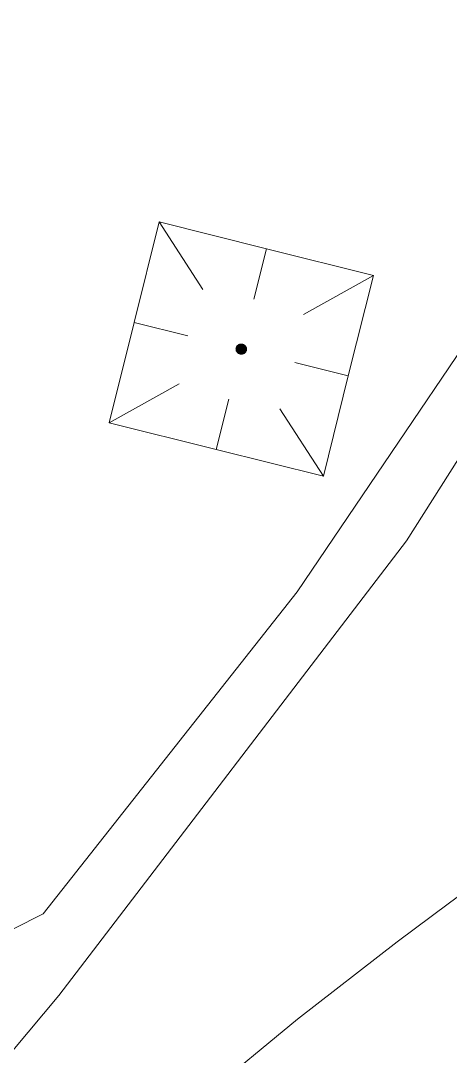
# Model space of a CAD drawing. Extents: x 1000 to 4000, y -5000 to -1000.
# Drawn here: x 1580.39 to 1595.2, y -4162.96 to -4127.3 of the extents above; entities that cross this region are included whole.
import ezdxf

# ---------------------------------------------------------------- set-up
doc = ezdxf.new("R2010")
doc.units = 0
doc.header["$MEASUREMENT"] = 0
for name, color, linetype in [('СЛОЙ_24', 7, 'CONTINUOUS'), ('СЛОЙ_50', 7, 'CONTINUOUS'), ('СЛОЙ_7', 7, 'CONTINUOUS')]:
    doc.layers.add(name, color=color, linetype=linetype)

msp = doc.modelspace()

# ---------------------------------------------------------------- linework, layer by layer
at = {"layer": 'СЛОЙ_24', "color": 253, "linetype": 'Continuous', "lineweight": 0}
for points in [[(1579.992, -4162.728), (1580.119, -4162.758), (1581.7, -4160.862), (1593.689, -4145.206), (1609.821, -4119.789), (1612.549, -4108.309), (1611.667, -4098.194)], [(1577.478, -4158.934), (1579.083, -4159.095), (1581.17, -4158.051), (1589.917, -4146.972), (1599.147, -4133.357), (1607.734, -4118.665), (1610.383, -4107.506), (1609.5, -4098.756)]]:
    msp.add_lwpolyline(points, dxfattribs=at)
at = {"layer": 'СЛОЙ_50', "color": 253, "linetype": 'Continuous', "lineweight": 0}
msp.add_lwpolyline([(1600.144, -4154.022), (1595.166, -4157.679), (1593.366, -4159.02), (1589.936, -4161.687), (1586.698, -4164.345)], dxfattribs=at)
at = {"layer": 'СЛОЙ_7', "color": 253, "linetype": 'Continuous', "lineweight": 0}
for p, q in [((1584.304, -4137.689), (1585.164, -4134.231)), ((1585.164, -4134.231), (1586.664, -4136.556)), ((1585.164, -4134.231), (1588.86, -4135.152)), ((1588.86, -4135.152), (1588.428, -4136.888)), ((1588.86, -4135.152), (1592.547, -4136.07)), ((1592.547, -4136.07), (1590.133, -4137.417)), ((1591.683, -4139.534), (1592.547, -4136.07)), ((1583.443, -4141.15), (1584.304, -4137.689)), ((1584.304, -4137.689), (1586.148, -4138.151)), ((1587.816, -4138.567), (1587.816, -4138.567)), ((1591.683, -4139.534), (1589.842, -4139.067)), ((1590.823, -4142.985), (1591.683, -4139.534)), ((1583.443, -4141.15), (1585.856, -4139.803)), ((1587.131, -4142.067), (1587.562, -4140.336)), ((1590.823, -4142.985), (1589.326, -4140.664)), ((1583.443, -4141.15), (1587.131, -4142.067)), ((1587.131, -4142.067), (1590.823, -4142.985))]:
    msp.add_line(p, q, dxfattribs=at)
for centre, radius, start, end in [((1587.982, -4138.614), 0.174, 119.245, 130.6157), ((1587.985, -4138.62), 0.181, 108.161, 119.2467), ((1587.987, -4138.626), 0.187, 97.3328, 108.1675), ((1587.988, -4138.631), 0.192, 86.6927, 97.3427), ((1587.988, -4138.634), 0.195, 76.1519, 86.7045), ((1587.988, -4138.634), 0.195, 65.6117, 76.1643), ((1587.989, -4138.631), 0.192, 54.9735, 65.6235), ((1587.972, -4138.606), 0.161, 166.1661, 178.157), ((1587.975, -4138.606), 0.163, 178.1714, 190.0393), ((1587.979, -4138.605), 0.168, 190.0492, 201.6965), ((1587.972, -4138.606), 0.161, 154.1592, 166.1501), ((1587.985, -4138.603), 0.174, 201.7005, 213.0712), ((1587.974, -4138.607), 0.163, 142.2768, 154.1448), ((1587.991, -4138.599), 0.181, 213.0695, 224.1552), ((1587.978, -4138.61), 0.168, 130.6197, 142.267), ((1587.995, -4138.594), 0.187, 224.1487, 234.9834), ((1587.998, -4138.59), 0.192, 234.9735, 245.6235), ((1587.999, -4138.588), 0.195, 245.6117, 256.1643), ((1587.999, -4138.588), 0.195, 256.1519, 266.7045), ((1587.999, -4138.591), 0.192, 266.6927, 277.3427), ((1588, -4138.596), 0.187, 277.3328, 288.1675), ((1588.002, -4138.602), 0.181, 288.161, 299.2467), ((1588.005, -4138.607), 0.174, 299.245, 310.6157), ((1587.992, -4138.627), 0.187, 44.1487, 54.9834), ((1588.009, -4138.612), 0.168, 310.6197, 322.267), ((1587.997, -4138.623), 0.181, 33.0695, 44.1552), ((1588.013, -4138.615), 0.163, 322.2768, 334.1448), ((1588.002, -4138.619), 0.174, 21.7005, 33.0712), ((1588.015, -4138.616), 0.161, 334.1592, 346.1501), ((1588.008, -4138.617), 0.168, 10.0492, 21.6965), ((1588.015, -4138.616), 0.161, 346.1661, 358.157), ((1588.013, -4138.616), 0.163, 358.1714, 10.0393)]:
    msp.add_arc(centre, radius, start, end, dxfattribs=at)
for points in [[(1587.885, -4138.746), (1587.882, -4138.472), (1587.885, -4138.47)], [(1587.889, -4138.749), (1587.885, -4138.47), (1587.889, -4138.467)], [(1587.885, -4138.746), (1587.885, -4138.47), (1587.885, -4138.746)], [(1587.885, -4138.746), (1587.885, -4138.47), (1587.885, -4138.47)], [(1587.885, -4138.746), (1587.885, -4138.47), (1587.889, -4138.749)], [(1587.893, -4138.751), (1587.889, -4138.467), (1587.893, -4138.465)], [(1587.889, -4138.749), (1587.889, -4138.467), (1587.889, -4138.749)], [(1587.889, -4138.749), (1587.889, -4138.467), (1587.889, -4138.467)], [(1587.889, -4138.749), (1587.889, -4138.467), (1587.893, -4138.751)], [(1587.897, -4138.754), (1587.893, -4138.465), (1587.897, -4138.463)], [(1587.893, -4138.751), (1587.893, -4138.465), (1587.893, -4138.751)], [(1587.893, -4138.751), (1587.893, -4138.465), (1587.893, -4138.465)], [(1587.893, -4138.751), (1587.893, -4138.465), (1587.897, -4138.754)], [(1587.9, -4138.756), (1587.897, -4138.463), (1587.9, -4138.46)], [(1587.897, -4138.754), (1587.897, -4138.463), (1587.897, -4138.754)], [(1587.897, -4138.754), (1587.897, -4138.463), (1587.897, -4138.463)], [(1587.897, -4138.754), (1587.897, -4138.463), (1587.9, -4138.756)], [(1587.9, -4138.756), (1587.9, -4138.46), (1587.901, -4138.756)], [(1587.901, -4138.756), (1587.9, -4138.46), (1587.901, -4138.46)], [(1587.904, -4138.758), (1587.901, -4138.46), (1587.904, -4138.458)], [(1587.901, -4138.756), (1587.901, -4138.46), (1587.904, -4138.758)], [(1587.904, -4138.758), (1587.904, -4138.458), (1587.905, -4138.758)], [(1587.905, -4138.758), (1587.904, -4138.458), (1587.905, -4138.458)], [(1587.908, -4138.76), (1587.905, -4138.458), (1587.908, -4138.456)], [(1587.905, -4138.758), (1587.905, -4138.458), (1587.908, -4138.76)], [(1587.908, -4138.76), (1587.908, -4138.456), (1587.909, -4138.761)], [(1587.909, -4138.761), (1587.908, -4138.456), (1587.909, -4138.456)], [(1587.913, -4138.763), (1587.909, -4138.456), (1587.913, -4138.455)], [(1587.909, -4138.761), (1587.909, -4138.456), (1587.913, -4138.763)], [(1587.917, -4138.765), (1587.913, -4138.455), (1587.917, -4138.453)], [(1587.913, -4138.763), (1587.913, -4138.455), (1587.913, -4138.763)], [(1587.913, -4138.763), (1587.913, -4138.455), (1587.913, -4138.455)], [(1587.913, -4138.763), (1587.913, -4138.455), (1587.917, -4138.765)], [(1587.921, -4138.766), (1587.917, -4138.453), (1587.921, -4138.451)], [(1587.917, -4138.765), (1587.917, -4138.453), (1587.917, -4138.765)], [(1587.917, -4138.765), (1587.917, -4138.453), (1587.917, -4138.453)], [(1587.917, -4138.765), (1587.917, -4138.453), (1587.921, -4138.766)], [(1587.925, -4138.768), (1587.921, -4138.451), (1587.925, -4138.45)], [(1587.921, -4138.766), (1587.921, -4138.451), (1587.921, -4138.767)], [(1587.921, -4138.767), (1587.921, -4138.451), (1587.921, -4138.451)], [(1587.921, -4138.767), (1587.921, -4138.451), (1587.925, -4138.768)], [(1587.929, -4138.77), (1587.925, -4138.45), (1587.929, -4138.448)], [(1587.925, -4138.768), (1587.925, -4138.45), (1587.925, -4138.768)], [(1587.925, -4138.768), (1587.925, -4138.45), (1587.925, -4138.45)], [(1587.925, -4138.768), (1587.925, -4138.45), (1587.929, -4138.77)], [(1587.929, -4138.77), (1587.929, -4138.448), (1587.93, -4138.77)], [(1587.93, -4138.77), (1587.929, -4138.448), (1587.93, -4138.448)], [(1587.934, -4138.772), (1587.93, -4138.448), (1587.934, -4138.447)], [(1587.93, -4138.77), (1587.93, -4138.448), (1587.934, -4138.772)], [(1587.938, -4138.773), (1587.934, -4138.447), (1587.938, -4138.446)], [(1587.934, -4138.772), (1587.934, -4138.447), (1587.934, -4138.772)], [(1587.934, -4138.772), (1587.934, -4138.447), (1587.934, -4138.447)], [(1587.934, -4138.772), (1587.934, -4138.447), (1587.938, -4138.773)], [(1587.943, -4138.774), (1587.938, -4138.446), (1587.943, -4138.444)], [(1587.938, -4138.773), (1587.938, -4138.446), (1587.938, -4138.773)], [(1587.938, -4138.773), (1587.938, -4138.446), (1587.938, -4138.446)], [(1587.938, -4138.773), (1587.938, -4138.446), (1587.943, -4138.774)], [(1587.947, -4138.776), (1587.943, -4138.444), (1587.947, -4138.443)], [(1587.943, -4138.774), (1587.943, -4138.444), (1587.943, -4138.775)], [(1587.943, -4138.775), (1587.943, -4138.444), (1587.943, -4138.444)], [(1587.943, -4138.775), (1587.943, -4138.444), (1587.947, -4138.776)], [(1587.951, -4138.777), (1587.947, -4138.443), (1587.951, -4138.442)], [(1587.947, -4138.776), (1587.947, -4138.443), (1587.947, -4138.776)], [(1587.947, -4138.776), (1587.947, -4138.443), (1587.947, -4138.443)], [(1587.947, -4138.776), (1587.947, -4138.443), (1587.951, -4138.777)], [(1587.951, -4138.777), (1587.951, -4138.442), (1587.952, -4138.777)], [(1587.952, -4138.777), (1587.951, -4138.442), (1587.952, -4138.442)], [(1587.952, -4138.777), (1587.952, -4138.442), (1587.956, -4138.778)], [(1587.956, -4138.778), (1587.952, -4138.442), (1587.956, -4138.442)], [(1587.96, -4138.779), (1587.956, -4138.442), (1587.96, -4138.441)], [(1587.956, -4138.778), (1587.956, -4138.442), (1587.956, -4138.778)], [(1587.956, -4138.778), (1587.956, -4138.442), (1587.956, -4138.442)], [(1587.956, -4138.778), (1587.956, -4138.442), (1587.96, -4138.779)], [(1587.96, -4138.779), (1587.96, -4138.441), (1587.961, -4138.779)], [(1587.961, -4138.779), (1587.96, -4138.441), (1587.961, -4138.441)], [(1587.965, -4138.78), (1587.961, -4138.441), (1587.965, -4138.44)], [(1587.961, -4138.779), (1587.961, -4138.441), (1587.965, -4138.78)], [(1587.965, -4138.78), (1587.965, -4138.44), (1587.965, -4138.78)], [(1587.965, -4138.78), (1587.965, -4138.44), (1587.965, -4138.44)], [(1587.965, -4138.78), (1587.965, -4138.44), (1587.97, -4138.781)], [(1587.97, -4138.781), (1587.965, -4138.44), (1587.97, -4138.44)], [(1587.974, -4138.781), (1587.97, -4138.44), (1587.974, -4138.439)], [(1587.97, -4138.781), (1587.97, -4138.44), (1587.97, -4138.781)], [(1587.97, -4138.781), (1587.97, -4138.44), (1587.97, -4138.44)], [(1587.97, -4138.781), (1587.97, -4138.44), (1587.974, -4138.781)], [(1587.974, -4138.781), (1587.974, -4138.439), (1587.974, -4138.781)], [(1587.974, -4138.781), (1587.974, -4138.439), (1587.974, -4138.439)], [(1587.974, -4138.781), (1587.974, -4138.439), (1587.979, -4138.782)], [(1587.979, -4138.782), (1587.974, -4138.439), (1587.979, -4138.439)], [(1587.979, -4138.782), (1587.979, -4138.439), (1587.979, -4138.782)], [(1587.979, -4138.782), (1587.979, -4138.439), (1587.979, -4138.439)], [(1587.979, -4138.782), (1587.979, -4138.439), (1587.983, -4138.782)], [(1587.983, -4138.782), (1587.979, -4138.439), (1587.983, -4138.439)], [(1587.983, -4138.782), (1587.983, -4138.439), (1587.983, -4138.782)], [(1587.983, -4138.782), (1587.983, -4138.439), (1587.983, -4138.439)], [(1587.983, -4138.782), (1587.983, -4138.439), (1587.988, -4138.783)], [(1587.988, -4138.783), (1587.983, -4138.439), (1587.988, -4138.439)], [(1587.988, -4138.783), (1587.988, -4138.439), (1587.988, -4138.783)], [(1587.988, -4138.783), (1587.988, -4138.439), (1587.992, -4138.783)], [(1587.992, -4138.783), (1587.992, -4138.439), (1587.993, -4138.783)], [(1587.993, -4138.783), (1587.993, -4138.439), (1587.997, -4138.783)], [(1587.997, -4138.783), (1587.997, -4138.439), (1587.997, -4138.783)], [(1587.812, -4138.614), (1587.811, -4138.601), (1587.812, -4138.597)], [(1587.811, -4138.61), (1587.811, -4138.606), (1587.811, -4138.601)], [(1587.811, -4138.61), (1587.811, -4138.601), (1587.811, -4138.61)], [(1587.811, -4138.61), (1587.811, -4138.601), (1587.811, -4138.601)], [(1587.811, -4138.61), (1587.811, -4138.601), (1587.812, -4138.614)], [(1587.813, -4138.627), (1587.812, -4138.588), (1587.813, -4138.584)], [(1587.812, -4138.623), (1587.812, -4138.593), (1587.812, -4138.588)], [(1587.812, -4138.623), (1587.812, -4138.588), (1587.812, -4138.623)], [(1587.812, -4138.623), (1587.812, -4138.588), (1587.812, -4138.588)], [(1587.812, -4138.623), (1587.812, -4138.588), (1587.813, -4138.627)], [(1587.812, -4138.619), (1587.812, -4138.597), (1587.812, -4138.593)], [(1587.812, -4138.619), (1587.812, -4138.593), (1587.812, -4138.619)], [(1587.812, -4138.619), (1587.812, -4138.593), (1587.812, -4138.593)], [(1587.812, -4138.619), (1587.812, -4138.593), (1587.812, -4138.623)], [(1587.812, -4138.614), (1587.812, -4138.597), (1587.812, -4138.614)], [(1587.812, -4138.614), (1587.812, -4138.597), (1587.812, -4138.597)], [(1587.812, -4138.614), (1587.812, -4138.597), (1587.812, -4138.619)], [(1587.814, -4138.636), (1587.813, -4138.58), (1587.814, -4138.576)], [(1587.813, -4138.632), (1587.813, -4138.584), (1587.813, -4138.58)], [(1587.813, -4138.632), (1587.813, -4138.58), (1587.813, -4138.632)], [(1587.813, -4138.632), (1587.813, -4138.58), (1587.813, -4138.58)], [(1587.813, -4138.632), (1587.813, -4138.58), (1587.814, -4138.636)], [(1587.813, -4138.627), (1587.813, -4138.584), (1587.813, -4138.627)], [(1587.813, -4138.627), (1587.813, -4138.584), (1587.813, -4138.584)], [(1587.813, -4138.627), (1587.813, -4138.584), (1587.813, -4138.632)], [(1587.815, -4138.64), (1587.814, -4138.576), (1587.815, -4138.571)], [(1587.814, -4138.636), (1587.814, -4138.576), (1587.814, -4138.636)], [(1587.814, -4138.636), (1587.814, -4138.576), (1587.814, -4138.576)], [(1587.814, -4138.636), (1587.814, -4138.576), (1587.815, -4138.64)], [(1587.816, -4138.644), (1587.815, -4138.571), (1587.816, -4138.567)], [(1587.815, -4138.64), (1587.815, -4138.571), (1587.815, -4138.64)], [(1587.815, -4138.64), (1587.815, -4138.571), (1587.815, -4138.571)], [(1587.815, -4138.64), (1587.815, -4138.571), (1587.816, -4138.644)], [(1587.817, -4138.649), (1587.816, -4138.567), (1587.817, -4138.563)], [(1587.816, -4138.644), (1587.816, -4138.567), (1587.816, -4138.645)], [(1587.816, -4138.645), (1587.816, -4138.567), (1587.816, -4138.567)], [(1587.816, -4138.645), (1587.816, -4138.567), (1587.817, -4138.649)], [(1587.818, -4138.653), (1587.817, -4138.563), (1587.818, -4138.559)], [(1587.817, -4138.649), (1587.817, -4138.563), (1587.817, -4138.649)], [(1587.817, -4138.649), (1587.817, -4138.563), (1587.817, -4138.563)], [(1587.817, -4138.649), (1587.817, -4138.563), (1587.818, -4138.653)], [(1587.82, -4138.657), (1587.818, -4138.559), (1587.82, -4138.555)], [(1587.818, -4138.653), (1587.818, -4138.559), (1587.818, -4138.653)], [(1587.818, -4138.653), (1587.818, -4138.559), (1587.818, -4138.559)], [(1587.818, -4138.653), (1587.818, -4138.559), (1587.82, -4138.657)], [(1587.821, -4138.661), (1587.82, -4138.555), (1587.821, -4138.551)], [(1587.82, -4138.657), (1587.82, -4138.555), (1587.82, -4138.657)], [(1587.82, -4138.657), (1587.82, -4138.555), (1587.82, -4138.555)], [(1587.82, -4138.657), (1587.82, -4138.555), (1587.821, -4138.661)], [(1587.823, -4138.665), (1587.821, -4138.551), (1587.823, -4138.547)], [(1587.821, -4138.661), (1587.821, -4138.551), (1587.821, -4138.661)], [(1587.821, -4138.661), (1587.821, -4138.551), (1587.821, -4138.551)], [(1587.821, -4138.661), (1587.821, -4138.551), (1587.823, -4138.665)], [(1587.824, -4138.67), (1587.823, -4138.546), (1587.824, -4138.543)], [(1587.823, -4138.666), (1587.823, -4138.547), (1587.823, -4138.546)], [(1587.823, -4138.666), (1587.823, -4138.546), (1587.824, -4138.67)], [(1587.823, -4138.665), (1587.823, -4138.547), (1587.823, -4138.666)], [(1587.826, -4138.674), (1587.824, -4138.542), (1587.826, -4138.539)], [(1587.824, -4138.67), (1587.824, -4138.543), (1587.824, -4138.542)], [(1587.824, -4138.67), (1587.824, -4138.542), (1587.826, -4138.674)], [(1587.824, -4138.67), (1587.824, -4138.543), (1587.824, -4138.67)], [(1587.828, -4138.678), (1587.826, -4138.539), (1587.828, -4138.535)], [(1587.826, -4138.674), (1587.826, -4138.539), (1587.826, -4138.674)], [(1587.826, -4138.674), (1587.826, -4138.539), (1587.826, -4138.539)], [(1587.826, -4138.674), (1587.826, -4138.539), (1587.828, -4138.678)], [(1587.83, -4138.682), (1587.828, -4138.535), (1587.83, -4138.531)], [(1587.828, -4138.678), (1587.828, -4138.535), (1587.828, -4138.678)], [(1587.828, -4138.678), (1587.828, -4138.535), (1587.828, -4138.535)], [(1587.828, -4138.678), (1587.828, -4138.535), (1587.83, -4138.682)], [(1587.832, -4138.686), (1587.83, -4138.531), (1587.832, -4138.527)], [(1587.83, -4138.682), (1587.83, -4138.531), (1587.83, -4138.682)], [(1587.83, -4138.682), (1587.83, -4138.531), (1587.83, -4138.531)], [(1587.83, -4138.682), (1587.83, -4138.531), (1587.832, -4138.686)], [(1587.834, -4138.689), (1587.832, -4138.527), (1587.834, -4138.523)], [(1587.832, -4138.686), (1587.832, -4138.527), (1587.832, -4138.686)], [(1587.832, -4138.686), (1587.832, -4138.527), (1587.832, -4138.527)], [(1587.832, -4138.686), (1587.832, -4138.527), (1587.834, -4138.689)], [(1587.836, -4138.693), (1587.834, -4138.523), (1587.836, -4138.52)], [(1587.834, -4138.689), (1587.834, -4138.523), (1587.834, -4138.69)], [(1587.834, -4138.69), (1587.834, -4138.523), (1587.834, -4138.523)], [(1587.834, -4138.69), (1587.834, -4138.523), (1587.836, -4138.693)], [(1587.839, -4138.697), (1587.836, -4138.519), (1587.839, -4138.516)], [(1587.836, -4138.693), (1587.836, -4138.52), (1587.836, -4138.519)], [(1587.836, -4138.693), (1587.836, -4138.519), (1587.839, -4138.697)], [(1587.836, -4138.693), (1587.836, -4138.52), (1587.836, -4138.693)], [(1587.841, -4138.701), (1587.839, -4138.516), (1587.841, -4138.512)], [(1587.839, -4138.697), (1587.839, -4138.516), (1587.839, -4138.697)], [(1587.839, -4138.697), (1587.839, -4138.516), (1587.839, -4138.516)], [(1587.839, -4138.697), (1587.839, -4138.516), (1587.841, -4138.701)], [(1587.844, -4138.704), (1587.841, -4138.512), (1587.844, -4138.509)], [(1587.841, -4138.701), (1587.841, -4138.512), (1587.841, -4138.701)], [(1587.841, -4138.701), (1587.841, -4138.512), (1587.841, -4138.512)], [(1587.841, -4138.701), (1587.841, -4138.512), (1587.844, -4138.704)], [(1587.846, -4138.708), (1587.844, -4138.509), (1587.846, -4138.505)], [(1587.844, -4138.704), (1587.844, -4138.509), (1587.844, -4138.705)], [(1587.844, -4138.705), (1587.844, -4138.509), (1587.844, -4138.509)], [(1587.844, -4138.705), (1587.844, -4138.509), (1587.846, -4138.708)], [(1587.849, -4138.712), (1587.846, -4138.505), (1587.849, -4138.502)], [(1587.846, -4138.708), (1587.846, -4138.505), (1587.846, -4138.708)], [(1587.846, -4138.708), (1587.846, -4138.505), (1587.846, -4138.505)], [(1587.846, -4138.708), (1587.846, -4138.505), (1587.849, -4138.712)], [(1587.852, -4138.715), (1587.849, -4138.502), (1587.852, -4138.499)], [(1587.849, -4138.712), (1587.849, -4138.502), (1587.849, -4138.712)], [(1587.849, -4138.712), (1587.849, -4138.502), (1587.849, -4138.502)], [(1587.849, -4138.712), (1587.849, -4138.502), (1587.852, -4138.715)], [(1587.855, -4138.719), (1587.852, -4138.499), (1587.855, -4138.495)], [(1587.852, -4138.715), (1587.852, -4138.499), (1587.852, -4138.715)], [(1587.852, -4138.715), (1587.852, -4138.499), (1587.852, -4138.499)], [(1587.852, -4138.715), (1587.852, -4138.499), (1587.855, -4138.719)], [(1587.858, -4138.722), (1587.855, -4138.495), (1587.858, -4138.492)], [(1587.855, -4138.719), (1587.855, -4138.495), (1587.855, -4138.719)], [(1587.855, -4138.719), (1587.855, -4138.495), (1587.855, -4138.495)], [(1587.855, -4138.719), (1587.855, -4138.495), (1587.858, -4138.722)], [(1587.861, -4138.725), (1587.858, -4138.492), (1587.861, -4138.489)], [(1587.858, -4138.722), (1587.858, -4138.492), (1587.858, -4138.722)], [(1587.858, -4138.722), (1587.858, -4138.492), (1587.858, -4138.492)], [(1587.858, -4138.722), (1587.858, -4138.492), (1587.861, -4138.725)], [(1587.864, -4138.728), (1587.861, -4138.489), (1587.864, -4138.486)], [(1587.861, -4138.725), (1587.861, -4138.489), (1587.861, -4138.725)], [(1587.861, -4138.725), (1587.861, -4138.489), (1587.861, -4138.489)], [(1587.861, -4138.725), (1587.861, -4138.489), (1587.864, -4138.728)], [(1587.868, -4138.731), (1587.864, -4138.486), (1587.868, -4138.483)], [(1587.864, -4138.728), (1587.864, -4138.486), (1587.864, -4138.728)], [(1587.864, -4138.728), (1587.864, -4138.486), (1587.864, -4138.486)], [(1587.864, -4138.728), (1587.864, -4138.486), (1587.868, -4138.731)], [(1587.871, -4138.735), (1587.868, -4138.483), (1587.871, -4138.48)], [(1587.868, -4138.731), (1587.868, -4138.483), (1587.868, -4138.732)], [(1587.868, -4138.732), (1587.868, -4138.483), (1587.868, -4138.483)], [(1587.868, -4138.732), (1587.868, -4138.483), (1587.871, -4138.735)], [(1587.874, -4138.738), (1587.871, -4138.48), (1587.874, -4138.477)], [(1587.871, -4138.735), (1587.871, -4138.48), (1587.871, -4138.735)], [(1587.871, -4138.735), (1587.871, -4138.48), (1587.871, -4138.48)], [(1587.871, -4138.735), (1587.871, -4138.48), (1587.874, -4138.738)], [(1587.878, -4138.74), (1587.874, -4138.477), (1587.878, -4138.475)], [(1587.874, -4138.738), (1587.874, -4138.477), (1587.874, -4138.738)], [(1587.874, -4138.738), (1587.874, -4138.477), (1587.874, -4138.477)], [(1587.874, -4138.738), (1587.874, -4138.477), (1587.878, -4138.74)], [(1587.882, -4138.743), (1587.878, -4138.475), (1587.882, -4138.472)], [(1587.878, -4138.74), (1587.878, -4138.475), (1587.878, -4138.74)], [(1587.878, -4138.74), (1587.878, -4138.475), (1587.878, -4138.475)], [(1587.878, -4138.74), (1587.878, -4138.475), (1587.882, -4138.743)], [(1587.882, -4138.743), (1587.882, -4138.472), (1587.882, -4138.743)], [(1587.882, -4138.743), (1587.882, -4138.472), (1587.882, -4138.472)], [(1587.882, -4138.743), (1587.882, -4138.472), (1587.885, -4138.746)]]:
    msp.add_solid(points, dxfattribs=at)
at = {"layer": 'СЛОЙ_7', "color": 253, "linetype": 'Continuous', "lineweight": 0, "extrusion": (0, 0, -1)}
for points in [[(-1587.988, -4138.783), (-1587.988, -4138.439), (-1587.988, -4138.439)], [(-1587.992, -4138.783), (-1587.988, -4138.439), (-1587.992, -4138.439)], [(-1587.993, -4138.783), (-1587.992, -4138.439), (-1587.993, -4138.439)], [(-1587.997, -4138.783), (-1587.993, -4138.439), (-1587.997, -4138.439)], [(-1587.997, -4138.783), (-1587.997, -4138.439), (-1587.997, -4138.439)], [(-1587.997, -4138.783), (-1587.997, -4138.439), (-1588.002, -4138.783)], [(-1588.002, -4138.783), (-1587.997, -4138.439), (-1588.002, -4138.439)], [(-1588.002, -4138.783), (-1588.002, -4138.439), (-1588.002, -4138.783)], [(-1588.002, -4138.783), (-1588.002, -4138.439), (-1588.002, -4138.439)], [(-1588.002, -4138.783), (-1588.002, -4138.439), (-1588.006, -4138.783)], [(-1588.006, -4138.783), (-1588.002, -4138.439), (-1588.006, -4138.44)], [(-1588.006, -4138.783), (-1588.006, -4138.44), (-1588.006, -4138.783)], [(-1588.006, -4138.783), (-1588.006, -4138.44), (-1588.006, -4138.44)], [(-1588.006, -4138.783), (-1588.006, -4138.44), (-1588.011, -4138.783)], [(-1588.011, -4138.783), (-1588.006, -4138.44), (-1588.011, -4138.44)], [(-1588.011, -4138.783), (-1588.011, -4138.44), (-1588.011, -4138.783)], [(-1588.011, -4138.783), (-1588.011, -4138.44), (-1588.011, -4138.44)], [(-1588.011, -4138.783), (-1588.011, -4138.44), (-1588.015, -4138.782)], [(-1588.015, -4138.782), (-1588.011, -4138.44), (-1588.015, -4138.441)], [(-1588.015, -4138.782), (-1588.015, -4138.441), (-1588.016, -4138.782)], [(-1588.016, -4138.782), (-1588.015, -4138.441), (-1588.016, -4138.441)], [(-1588.016, -4138.782), (-1588.016, -4138.441), (-1588.02, -4138.782)], [(-1588.02, -4138.782), (-1588.016, -4138.441), (-1588.02, -4138.442)], [(-1588.02, -4138.782), (-1588.02, -4138.442), (-1588.02, -4138.782)], [(-1588.02, -4138.782), (-1588.02, -4138.442), (-1588.02, -4138.442)], [(-1588.02, -4138.782), (-1588.02, -4138.442), (-1588.024, -4138.781)], [(-1588.024, -4138.781), (-1588.02, -4138.442), (-1588.024, -4138.442)], [(-1588.024, -4138.781), (-1588.024, -4138.442), (-1588.025, -4138.781)], [(-1588.025, -4138.781), (-1588.024, -4138.442), (-1588.025, -4138.442)], [(-1588.025, -4138.781), (-1588.025, -4138.442), (-1588.029, -4138.781)], [(-1588.029, -4138.781), (-1588.025, -4138.442), (-1588.029, -4138.443)], [(-1588.029, -4138.781), (-1588.029, -4138.443), (-1588.029, -4138.781)], [(-1588.029, -4138.781), (-1588.029, -4138.443), (-1588.029, -4138.443)], [(-1588.029, -4138.781), (-1588.029, -4138.443), (-1588.034, -4138.78)], [(-1588.034, -4138.78), (-1588.029, -4138.443), (-1588.034, -4138.444)], [(-1588.034, -4138.78), (-1588.034, -4138.444), (-1588.034, -4138.78)], [(-1588.034, -4138.78), (-1588.034, -4138.444), (-1588.034, -4138.444)], [(-1588.034, -4138.78), (-1588.034, -4138.444), (-1588.038, -4138.779)], [(-1588.038, -4138.779), (-1588.034, -4138.444), (-1588.038, -4138.445)], [(-1588.038, -4138.779), (-1588.038, -4138.445), (-1588.038, -4138.779)], [(-1588.038, -4138.779), (-1588.038, -4138.445), (-1588.038, -4138.445)], [(-1588.038, -4138.779), (-1588.038, -4138.445), (-1588.042, -4138.778)], [(-1588.042, -4138.778), (-1588.038, -4138.445), (-1588.042, -4138.447)], [(-1588.042, -4138.778), (-1588.042, -4138.447), (-1588.043, -4138.778)], [(-1588.043, -4138.778), (-1588.042, -4138.447), (-1588.043, -4138.447)], [(-1588.043, -4138.778), (-1588.043, -4138.447), (-1588.047, -4138.777)], [(-1588.047, -4138.777), (-1588.043, -4138.447), (-1588.047, -4138.448)], [(-1588.047, -4138.777), (-1588.047, -4138.448), (-1588.047, -4138.777)], [(-1588.047, -4138.777), (-1588.047, -4138.448), (-1588.047, -4138.448)], [(-1588.047, -4138.777), (-1588.047, -4138.448), (-1588.051, -4138.776)], [(-1588.051, -4138.776), (-1588.047, -4138.448), (-1588.051, -4138.449)], [(-1588.051, -4138.776), (-1588.051, -4138.449), (-1588.051, -4138.776)], [(-1588.051, -4138.776), (-1588.051, -4138.449), (-1588.051, -4138.45)], [(-1588.051, -4138.776), (-1588.051, -4138.45), (-1588.056, -4138.774)], [(-1588.056, -4138.774), (-1588.051, -4138.45), (-1588.056, -4138.451)], [(-1588.056, -4138.774), (-1588.056, -4138.451), (-1588.056, -4138.774)], [(-1588.056, -4138.774), (-1588.056, -4138.451), (-1588.056, -4138.451)], [(-1588.056, -4138.774), (-1588.056, -4138.451), (-1588.06, -4138.773)], [(-1588.06, -4138.773), (-1588.056, -4138.451), (-1588.06, -4138.453)], [(-1588.06, -4138.773), (-1588.06, -4138.453), (-1588.06, -4138.773)], [(-1588.06, -4138.773), (-1588.06, -4138.453), (-1588.06, -4138.453)], [(-1588.06, -4138.773), (-1588.06, -4138.453), (-1588.064, -4138.772)], [(-1588.064, -4138.772), (-1588.06, -4138.453), (-1588.064, -4138.454)], [(-1588.064, -4138.772), (-1588.064, -4138.454), (-1588.064, -4138.771)], [(-1588.064, -4138.771), (-1588.064, -4138.454), (-1588.064, -4138.454)], [(-1588.064, -4138.771), (-1588.064, -4138.454), (-1588.068, -4138.77)], [(-1588.068, -4138.77), (-1588.064, -4138.454), (-1588.068, -4138.456)], [(-1588.068, -4138.77), (-1588.068, -4138.456), (-1588.068, -4138.77)], [(-1588.068, -4138.77), (-1588.068, -4138.456), (-1588.068, -4138.456)], [(-1588.068, -4138.77), (-1588.068, -4138.456), (-1588.073, -4138.768)], [(-1588.073, -4138.768), (-1588.068, -4138.456), (-1588.073, -4138.458)], [(-1588.073, -4138.768), (-1588.073, -4138.458), (-1588.073, -4138.768)], [(-1588.073, -4138.768), (-1588.073, -4138.458), (-1588.073, -4138.458)], [(-1588.073, -4138.768), (-1588.073, -4138.458), (-1588.077, -4138.766)], [(-1588.077, -4138.766), (-1588.073, -4138.458), (-1588.077, -4138.46)], [(-1588.077, -4138.766), (-1588.077, -4138.46), (-1588.077, -4138.766)], [(-1588.077, -4138.766), (-1588.077, -4138.46), (-1588.077, -4138.46)], [(-1588.077, -4138.766), (-1588.077, -4138.46), (-1588.081, -4138.764)], [(-1588.081, -4138.764), (-1588.077, -4138.46), (-1588.081, -4138.462)], [(-1588.081, -4138.764), (-1588.081, -4138.462), (-1588.081, -4138.764)], [(-1588.081, -4138.764), (-1588.081, -4138.462), (-1588.081, -4138.462)], [(-1588.081, -4138.764), (-1588.081, -4138.462), (-1588.085, -4138.762)], [(-1588.085, -4138.762), (-1588.081, -4138.462), (-1588.085, -4138.465)], [(-1588.085, -4138.762), (-1588.085, -4138.465), (-1588.085, -4138.762)], [(-1588.085, -4138.762), (-1588.085, -4138.465), (-1588.085, -4138.465)], [(-1588.085, -4138.762), (-1588.085, -4138.465), (-1588.089, -4138.76)], [(-1588.089, -4138.76), (-1588.085, -4138.465), (-1588.089, -4138.467)], [(-1588.089, -4138.76), (-1588.089, -4138.467), (-1588.089, -4138.76)], [(-1588.089, -4138.76), (-1588.089, -4138.467), (-1588.089, -4138.467)], [(-1588.089, -4138.76), (-1588.089, -4138.467), (-1588.093, -4138.758)], [(-1588.093, -4138.758), (-1588.089, -4138.467), (-1588.093, -4138.469)], [(-1588.093, -4138.758), (-1588.093, -4138.469), (-1588.093, -4138.758)], [(-1588.093, -4138.758), (-1588.093, -4138.469), (-1588.093, -4138.469)], [(-1588.093, -4138.758), (-1588.093, -4138.469), (-1588.096, -4138.756)], [(-1588.096, -4138.756), (-1588.093, -4138.469), (-1588.096, -4138.472)], [(-1588.096, -4138.756), (-1588.096, -4138.472), (-1588.097, -4138.756)], [(-1588.097, -4138.756), (-1588.096, -4138.472), (-1588.097, -4138.472)], [(-1588.097, -4138.756), (-1588.097, -4138.472), (-1588.1, -4138.753)], [(-1588.1, -4138.753), (-1588.097, -4138.472), (-1588.1, -4138.474)], [(-1588.1, -4138.753), (-1588.1, -4138.474), (-1588.1, -4138.753)], [(-1588.1, -4138.753), (-1588.1, -4138.474), (-1588.1, -4138.475)], [(-1588.1, -4138.753), (-1588.1, -4138.475), (-1588.104, -4138.751)], [(-1588.104, -4138.751), (-1588.1, -4138.475), (-1588.104, -4138.477)], [(-1588.104, -4138.751), (-1588.104, -4138.477), (-1588.104, -4138.751)], [(-1588.104, -4138.751), (-1588.104, -4138.477), (-1588.104, -4138.477)], [(-1588.104, -4138.751), (-1588.104, -4138.477), (-1588.108, -4138.748)], [(-1588.108, -4138.748), (-1588.104, -4138.477), (-1588.108, -4138.48)], [(-1588.108, -4138.748), (-1588.108, -4138.48), (-1588.108, -4138.748)], [(-1588.108, -4138.748), (-1588.108, -4138.48), (-1588.108, -4138.48)], [(-1588.108, -4138.748), (-1588.108, -4138.48), (-1588.111, -4138.746)], [(-1588.111, -4138.746), (-1588.108, -4138.48), (-1588.111, -4138.483)], [(-1588.111, -4138.746), (-1588.111, -4138.483), (-1588.111, -4138.746)], [(-1588.111, -4138.746), (-1588.111, -4138.483), (-1588.111, -4138.483)], [(-1588.111, -4138.746), (-1588.111, -4138.483), (-1588.115, -4138.743)], [(-1588.115, -4138.743), (-1588.111, -4138.483), (-1588.115, -4138.486)], [(-1588.115, -4138.743), (-1588.115, -4138.486), (-1588.115, -4138.743)], [(-1588.115, -4138.743), (-1588.115, -4138.486), (-1588.115, -4138.486)], [(-1588.115, -4138.743), (-1588.115, -4138.486), (-1588.118, -4138.74)], [(-1588.118, -4138.74), (-1588.115, -4138.486), (-1588.118, -4138.489)], [(-1588.118, -4138.74), (-1588.118, -4138.489), (-1588.118, -4138.74)], [(-1588.118, -4138.74), (-1588.118, -4138.489), (-1588.118, -4138.489)], [(-1588.118, -4138.74), (-1588.118, -4138.489), (-1588.121, -4138.737)], [(-1588.121, -4138.737), (-1588.118, -4138.489), (-1588.121, -4138.492)], [(-1588.121, -4138.737), (-1588.121, -4138.492), (-1588.121, -4138.737)], [(-1588.121, -4138.737), (-1588.121, -4138.492), (-1588.121, -4138.492)], [(-1588.121, -4138.737), (-1588.121, -4138.492), (-1588.125, -4138.734)], [(-1588.125, -4138.734), (-1588.121, -4138.492), (-1588.125, -4138.495)], [(-1588.125, -4138.734), (-1588.125, -4138.495), (-1588.125, -4138.734)], [(-1588.125, -4138.734), (-1588.125, -4138.495), (-1588.125, -4138.495)], [(-1588.125, -4138.734), (-1588.125, -4138.495), (-1588.128, -4138.731)], [(-1588.128, -4138.731), (-1588.125, -4138.495), (-1588.128, -4138.498)], [(-1588.128, -4138.731), (-1588.128, -4138.498), (-1588.128, -4138.731)], [(-1588.128, -4138.731), (-1588.128, -4138.498), (-1588.128, -4138.498)], [(-1588.128, -4138.731), (-1588.128, -4138.498), (-1588.131, -4138.728)], [(-1588.131, -4138.728), (-1588.128, -4138.498), (-1588.131, -4138.502)], [(-1588.131, -4138.728), (-1588.131, -4138.502), (-1588.131, -4138.728)], [(-1588.131, -4138.728), (-1588.131, -4138.502), (-1588.131, -4138.502)], [(-1588.131, -4138.728), (-1588.131, -4138.502), (-1588.134, -4138.725)], [(-1588.134, -4138.725), (-1588.131, -4138.502), (-1588.134, -4138.505)], [(-1588.134, -4138.725), (-1588.134, -4138.505), (-1588.134, -4138.725)], [(-1588.134, -4138.725), (-1588.134, -4138.505), (-1588.134, -4138.505)], [(-1588.134, -4138.725), (-1588.134, -4138.505), (-1588.137, -4138.722)], [(-1588.137, -4138.722), (-1588.134, -4138.505), (-1588.137, -4138.508)], [(-1588.137, -4138.722), (-1588.137, -4138.508), (-1588.137, -4138.722)], [(-1588.137, -4138.722), (-1588.137, -4138.508), (-1588.137, -4138.509)], [(-1588.137, -4138.722), (-1588.137, -4138.509), (-1588.139, -4138.718)], [(-1588.139, -4138.718), (-1588.137, -4138.509), (-1588.139, -4138.512)], [(-1588.139, -4138.718), (-1588.139, -4138.512), (-1588.14, -4138.718)], [(-1588.14, -4138.718), (-1588.139, -4138.512), (-1588.14, -4138.512)], [(-1588.14, -4138.718), (-1588.14, -4138.512), (-1588.142, -4138.715)], [(-1588.142, -4138.715), (-1588.14, -4138.512), (-1588.142, -4138.516)], [(-1588.142, -4138.715), (-1588.142, -4138.516), (-1588.142, -4138.715)], [(-1588.142, -4138.715), (-1588.142, -4138.516), (-1588.142, -4138.516)], [(-1588.142, -4138.715), (-1588.142, -4138.516), (-1588.145, -4138.711)], [(-1588.145, -4138.711), (-1588.142, -4138.516), (-1588.145, -4138.519)], [(-1588.145, -4138.711), (-1588.145, -4138.519), (-1588.145, -4138.711)], [(-1588.145, -4138.711), (-1588.145, -4138.519), (-1588.145, -4138.519)], [(-1588.145, -4138.711), (-1588.145, -4138.519), (-1588.147, -4138.708)], [(-1588.147, -4138.708), (-1588.145, -4138.519), (-1588.147, -4138.523)], [(-1588.147, -4138.708), (-1588.147, -4138.523), (-1588.147, -4138.708)], [(-1588.147, -4138.708), (-1588.147, -4138.523), (-1588.147, -4138.523)], [(-1588.147, -4138.708), (-1588.147, -4138.523), (-1588.15, -4138.704)], [(-1588.15, -4138.704), (-1588.147, -4138.523), (-1588.15, -4138.527)], [(-1588.15, -4138.704), (-1588.15, -4138.527), (-1588.15, -4138.704)], [(-1588.15, -4138.704), (-1588.15, -4138.527), (-1588.15, -4138.527)], [(-1588.15, -4138.704), (-1588.15, -4138.527), (-1588.152, -4138.701)], [(-1588.152, -4138.701), (-1588.15, -4138.527), (-1588.152, -4138.53)], [(-1588.152, -4138.701), (-1588.152, -4138.53), (-1588.152, -4138.7)], [(-1588.152, -4138.7), (-1588.152, -4138.53), (-1588.152, -4138.531)], [(-1588.152, -4138.7), (-1588.152, -4138.531), (-1588.154, -4138.697)], [(-1588.154, -4138.697), (-1588.152, -4138.531), (-1588.154, -4138.534)], [(-1588.154, -4138.697), (-1588.154, -4138.534), (-1588.154, -4138.697)], [(-1588.154, -4138.697), (-1588.154, -4138.534), (-1588.154, -4138.534)], [(-1588.154, -4138.697), (-1588.154, -4138.534), (-1588.156, -4138.693)], [(-1588.156, -4138.693), (-1588.154, -4138.534), (-1588.156, -4138.538)], [(-1588.156, -4138.693), (-1588.156, -4138.538), (-1588.156, -4138.693)], [(-1588.156, -4138.693), (-1588.156, -4138.538), (-1588.156, -4138.538)], [(-1588.156, -4138.693), (-1588.156, -4138.538), (-1588.158, -4138.689)], [(-1588.158, -4138.689), (-1588.156, -4138.538), (-1588.158, -4138.542)], [(-1588.158, -4138.689), (-1588.158, -4138.542), (-1588.158, -4138.689)], [(-1588.158, -4138.689), (-1588.158, -4138.542), (-1588.158, -4138.542)], [(-1588.158, -4138.689), (-1588.158, -4138.542), (-1588.16, -4138.685)], [(-1588.16, -4138.685), (-1588.158, -4138.542), (-1588.16, -4138.546)], [(-1588.16, -4138.685), (-1588.16, -4138.546), (-1588.16, -4138.685)], [(-1588.16, -4138.685), (-1588.16, -4138.546), (-1588.16, -4138.546)], [(-1588.16, -4138.685), (-1588.16, -4138.546), (-1588.162, -4138.681)], [(-1588.162, -4138.681), (-1588.16, -4138.546), (-1588.162, -4138.55)], [(-1588.162, -4138.681), (-1588.162, -4138.55), (-1588.162, -4138.681)], [(-1588.162, -4138.681), (-1588.162, -4138.55), (-1588.162, -4138.55)], [(-1588.162, -4138.681), (-1588.162, -4138.55), (-1588.164, -4138.677)], [(-1588.164, -4138.677), (-1588.162, -4138.55), (-1588.164, -4138.554)], [(-1588.164, -4138.677), (-1588.164, -4138.554), (-1588.164, -4138.677)], [(-1588.164, -4138.677), (-1588.164, -4138.554), (-1588.164, -4138.554)], [(-1588.164, -4138.677), (-1588.164, -4138.554), (-1588.165, -4138.673)], [(-1588.165, -4138.673), (-1588.164, -4138.554), (-1588.165, -4138.558)], [(-1588.165, -4138.673), (-1588.165, -4138.558), (-1588.165, -4138.673)], [(-1588.165, -4138.673), (-1588.165, -4138.558), (-1588.165, -4138.558)], [(-1588.165, -4138.673), (-1588.165, -4138.558), (-1588.167, -4138.669)], [(-1588.167, -4138.669), (-1588.165, -4138.558), (-1588.167, -4138.563)], [(-1588.167, -4138.669), (-1588.167, -4138.563), (-1588.167, -4138.669)], [(-1588.167, -4138.669), (-1588.167, -4138.563), (-1588.167, -4138.563)], [(-1588.167, -4138.669), (-1588.167, -4138.563), (-1588.168, -4138.665)], [(-1588.168, -4138.665), (-1588.167, -4138.563), (-1588.168, -4138.567)], [(-1588.168, -4138.665), (-1588.168, -4138.567), (-1588.168, -4138.665)], [(-1588.168, -4138.665), (-1588.168, -4138.567), (-1588.168, -4138.567)], [(-1588.168, -4138.665), (-1588.168, -4138.567), (-1588.17, -4138.661)], [(-1588.17, -4138.661), (-1588.168, -4138.567), (-1588.17, -4138.571)], [(-1588.17, -4138.661), (-1588.17, -4138.571), (-1588.17, -4138.661)], [(-1588.17, -4138.661), (-1588.17, -4138.571), (-1588.17, -4138.571)], [(-1588.17, -4138.661), (-1588.17, -4138.571), (-1588.171, -4138.657)], [(-1588.171, -4138.657), (-1588.17, -4138.571), (-1588.171, -4138.575)], [(-1588.171, -4138.657), (-1588.171, -4138.575), (-1588.171, -4138.657)], [(-1588.171, -4138.657), (-1588.171, -4138.575), (-1588.171, -4138.575)], [(-1588.171, -4138.657), (-1588.171, -4138.575), (-1588.172, -4138.653)], [(-1588.172, -4138.653), (-1588.171, -4138.575), (-1588.172, -4138.579)], [(-1588.172, -4138.653), (-1588.172, -4138.579), (-1588.172, -4138.653)], [(-1588.172, -4138.653), (-1588.172, -4138.579), (-1588.172, -4138.58)], [(-1588.172, -4138.653), (-1588.172, -4138.58), (-1588.173, -4138.648)], [(-1588.173, -4138.648), (-1588.172, -4138.58), (-1588.173, -4138.584)], [(-1588.173, -4138.648), (-1588.173, -4138.584), (-1588.173, -4138.648)], [(-1588.173, -4138.648), (-1588.173, -4138.584), (-1588.173, -4138.584)], [(-1588.173, -4138.648), (-1588.173, -4138.584), (-1588.173, -4138.644)], [(-1588.173, -4138.644), (-1588.173, -4138.584), (-1588.173, -4138.588)], [(-1588.173, -4138.644), (-1588.173, -4138.588), (-1588.173, -4138.644)], [(-1588.173, -4138.644), (-1588.173, -4138.588), (-1588.173, -4138.588)], [(-1588.173, -4138.644), (-1588.173, -4138.588), (-1588.174, -4138.64)], [(-1588.174, -4138.64), (-1588.173, -4138.588), (-1588.174, -4138.592)], [(-1588.174, -4138.64), (-1588.174, -4138.592), (-1588.174, -4138.64)], [(-1588.174, -4138.64), (-1588.174, -4138.592), (-1588.174, -4138.592)], [(-1588.174, -4138.64), (-1588.174, -4138.592), (-1588.175, -4138.636)], [(-1588.175, -4138.636), (-1588.174, -4138.592), (-1588.175, -4138.597)], [(-1588.175, -4138.636), (-1588.175, -4138.597), (-1588.175, -4138.636)], [(-1588.175, -4138.636), (-1588.175, -4138.597), (-1588.175, -4138.597)], [(-1588.175, -4138.636), (-1588.175, -4138.597), (-1588.175, -4138.631)], [(-1588.175, -4138.631), (-1588.175, -4138.597), (-1588.175, -4138.601)], [(-1588.175, -4138.631), (-1588.175, -4138.601), (-1588.175, -4138.631)], [(-1588.175, -4138.631), (-1588.175, -4138.601), (-1588.175, -4138.601)], [(-1588.175, -4138.631), (-1588.175, -4138.601), (-1588.176, -4138.627)], [(-1588.176, -4138.627), (-1588.175, -4138.601), (-1588.176, -4138.605)], [(-1588.176, -4138.627), (-1588.176, -4138.605), (-1588.176, -4138.627)], [(-1588.176, -4138.627), (-1588.176, -4138.605), (-1588.176, -4138.605)], [(-1588.176, -4138.627), (-1588.176, -4138.605), (-1588.176, -4138.623)], [(-1588.176, -4138.623), (-1588.176, -4138.605), (-1588.176, -4138.61)], [(-1588.176, -4138.623), (-1588.176, -4138.61), (-1588.176, -4138.623)], [(-1588.176, -4138.623), (-1588.176, -4138.61), (-1588.176, -4138.61)], [(-1588.176, -4138.623), (-1588.176, -4138.61), (-1588.176, -4138.618)], [(-1588.176, -4138.618), (-1588.176, -4138.61), (-1588.176, -4138.614)], [(-1588.176, -4138.618), (-1588.176, -4138.614), (-1588.176, -4138.618)]]:
    msp.add_solid(points, dxfattribs=at)

doc.saveas('drawing.dxf')
